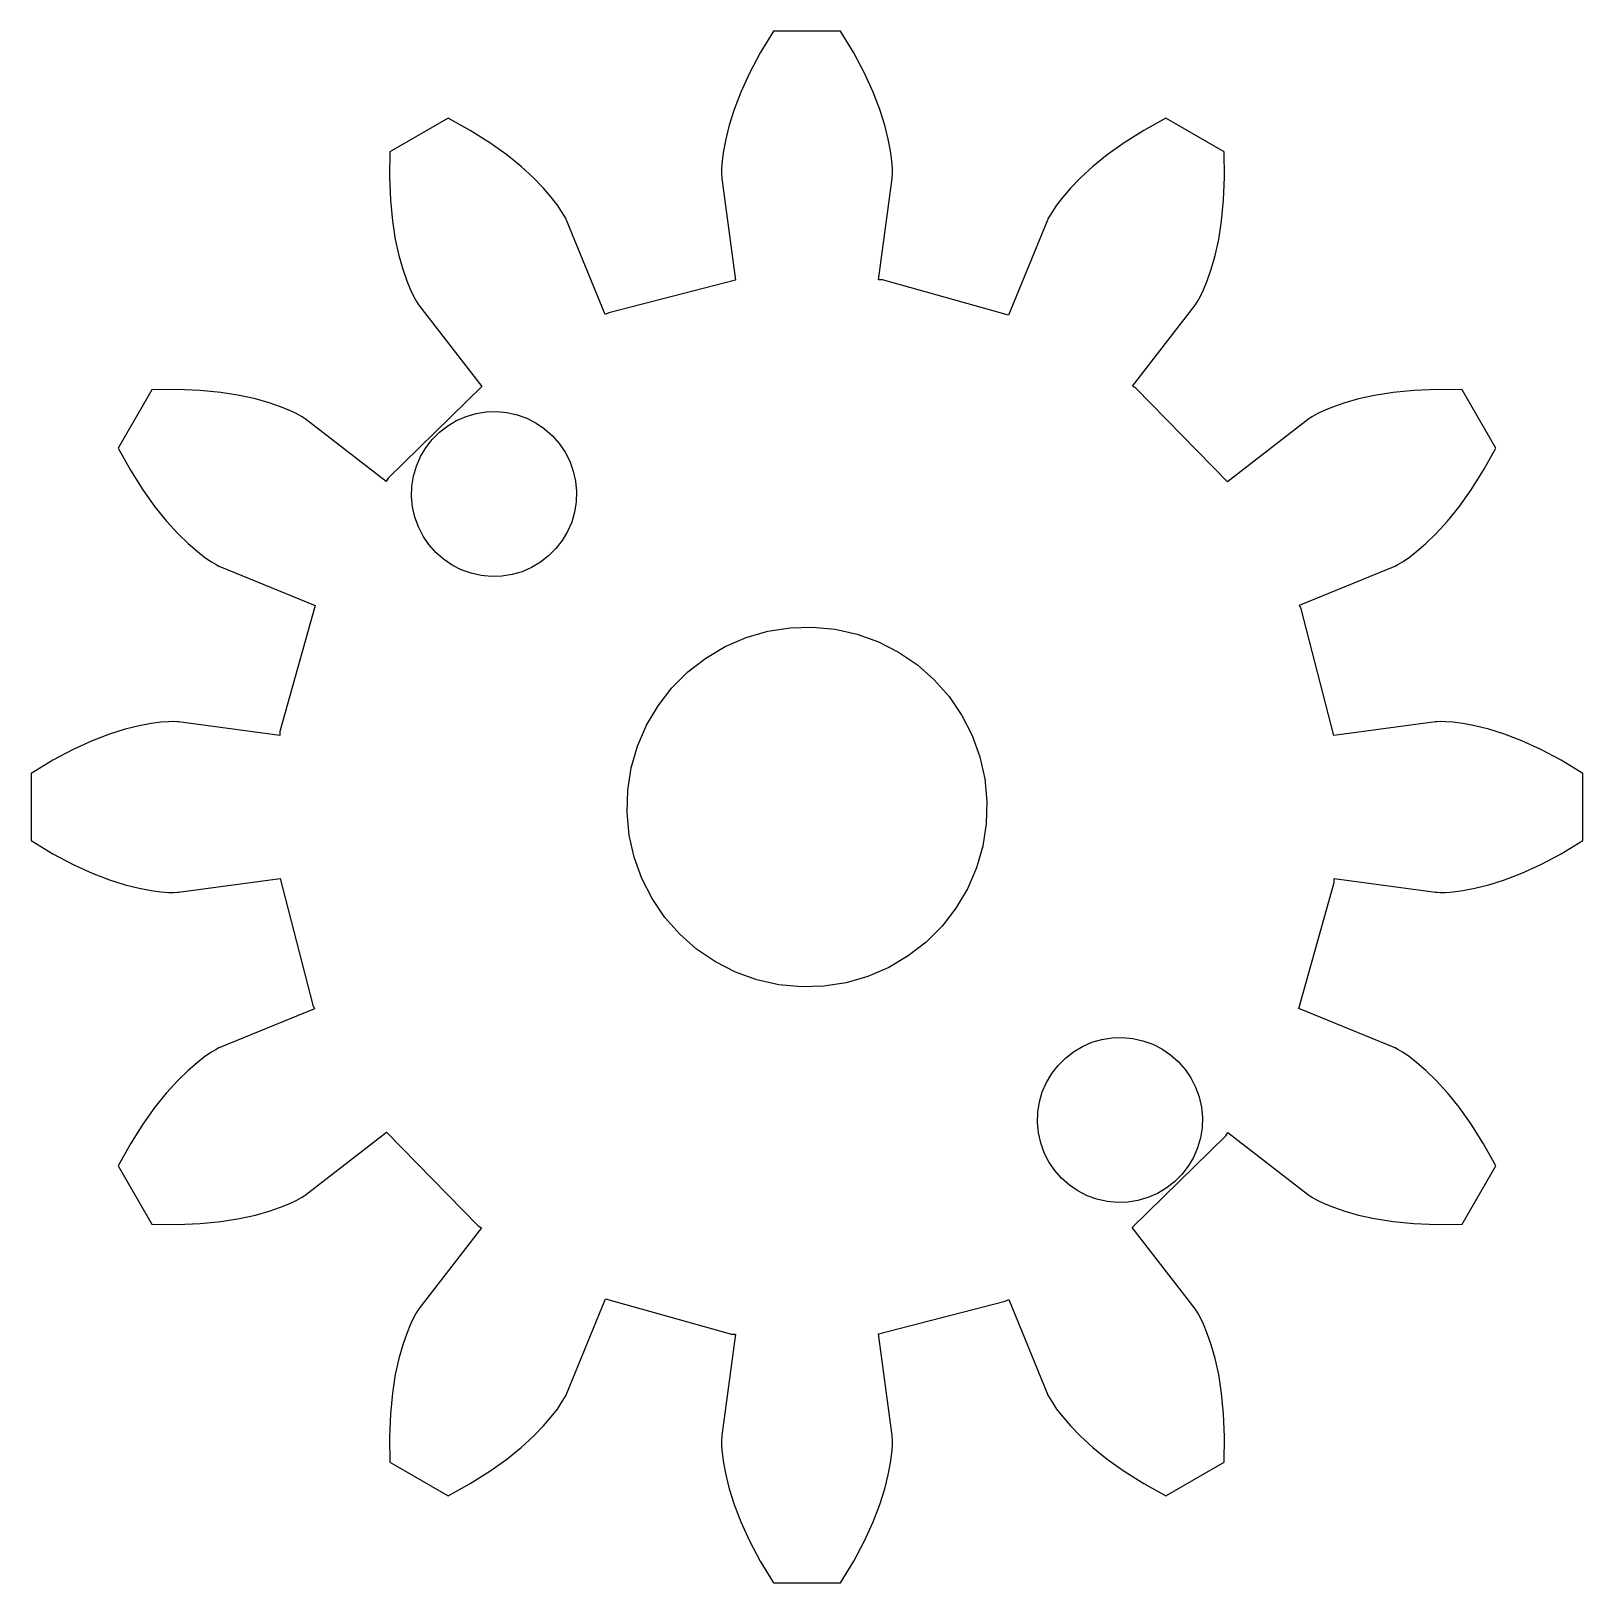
# Model space of a CAD drawing. Header units: metres. Extents: x -12.9 to 12.9, y 97.1 to 122.9.
import ezdxf

# ---------------------------------------------------------------- set-up
doc = ezdxf.new("R2010")
doc.units = ezdxf.units.M

msp = doc.modelspace()

# ---------------------------------------------------------------- linework, layer by layer
for p, q in [((-0.560349, 122.931), (-0.777863, 122.57)), ((0.560349, 122.931), (-0.560349, 122.931)), ((0.777863, 122.57), (0.560349, 122.931)), ((-0.777863, 122.57), (-0.956772, 122.23)), ((0.956772, 122.23), (0.777863, 122.57)), ((-0.956772, 122.23), (-1.10025, 121.913)), ((1.10025, 121.913), (0.956772, 122.23)), ((-1.10025, 121.913), (-1.21175, 121.622)), ((1.21175, 121.622), (1.10025, 121.913)), ((-1.21175, 121.622), (-1.29488, 121.36)), ((1.29488, 121.36), (1.21175, 121.622)), ((-5.98015, 121.479), (-6.95071, 120.918)), ((-5.61143, 121.275), (-5.98015, 121.479)), ((-1.29488, 121.36), (-1.35347, 121.13)), ((1.35347, 121.13), (1.29488, 121.36)), ((5.98015, 121.479), (5.61143, 121.275)), ((6.95071, 120.918), (5.98015, 121.479)), ((-5.28629, 121.07), (-5.61143, 121.275)), ((-5.00352, 120.867), (-5.28629, 121.07)), ((-1.35347, 121.13), (-1.39151, 120.932)), ((1.39151, 120.932), (1.35347, 121.13)), ((5.28629, 121.07), (5.00352, 120.867)), ((5.61143, 121.275), (5.28629, 121.07)), ((-6.95071, 120.918), (-6.95874, 120.497)), ((-4.76164, 120.671), (-5.00352, 120.867)), ((-1.39151, 120.932), (-1.41309, 120.768)), ((1.41309, 120.768), (1.39151, 120.932)), ((5.00352, 120.867), (4.76164, 120.671)), ((6.95874, 120.497), (6.95071, 120.918)), ((-4.55873, 120.486), (-4.76164, 120.671)), ((-1.42239, 120.64), (-1.42372, 120.549)), ((-1.42372, 120.549), (-1.42134, 120.494)), ((-1.41309, 120.768), (-1.42239, 120.64)), ((1.42239, 120.64), (1.41309, 120.768)), ((1.42134, 120.494), (1.42372, 120.549)), ((1.42372, 120.549), (1.42239, 120.64)), ((4.76164, 120.671), (4.55873, 120.486)), ((-6.95874, 120.497), (-6.94347, 120.113)), ((-4.39262, 120.315), (-4.55873, 120.486)), ((-4.26077, 120.163), (-4.39262, 120.315)), ((-1.42134, 120.494), (-1.4196, 120.476)), ((-1.4196, 120.476), (-1.18958, 118.778)), ((1.19066, 118.786), (1.4196, 120.476)), ((1.4196, 120.476), (1.42134, 120.494)), ((4.39262, 120.315), (4.26077, 120.163)), ((4.55873, 120.486), (4.39262, 120.315)), ((6.94347, 120.113), (6.95874, 120.497)), ((-6.94347, 120.113), (-6.90923, 119.767)), ((-4.16039, 120.032), (-4.26077, 120.163)), ((-4.08839, 119.926), (-4.16039, 120.032)), ((4.16039, 120.032), (4.08839, 119.926)), ((4.26077, 120.163), (4.16039, 120.032)), ((6.90923, 119.767), (6.94347, 120.113)), ((-6.90923, 119.767), (-6.86044, 119.459)), ((-4.04146, 119.847), (-4.08839, 119.926)), ((-4.01608, 119.799), (-4.04146, 119.847)), ((-4.00847, 119.782), (-4.01608, 119.799)), ((-3.36203, 118.205), (-4.00847, 119.782)), ((4.00847, 119.782), (3.35896, 118.197)), ((4.01608, 119.799), (4.00847, 119.782)), ((4.04146, 119.847), (4.01608, 119.799)), ((4.08839, 119.926), (4.04146, 119.847)), ((6.86044, 119.459), (6.90923, 119.767)), ((-6.86044, 119.459), (-6.80153, 119.191)), ((6.80153, 119.191), (6.86044, 119.459)), ((-6.80153, 119.191), (-6.73689, 118.962)), ((6.73689, 118.962), (6.80153, 119.191)), ((-6.73689, 118.962), (-6.67093, 118.771)), ((-6.67093, 118.771), (-6.60791, 118.619)), ((-1.18958, 118.778), (-3.30499, 118.237)), ((1.2561, 118.786), (1.19066, 118.786)), ((3.35896, 118.197), (1.2561, 118.786)), ((6.60791, 118.619), (6.67093, 118.771)), ((6.67093, 118.771), (6.73689, 118.962)), ((-6.60791, 118.619), (-6.55205, 118.504)), ((-6.55205, 118.504), (-6.50743, 118.424)), ((6.50743, 118.424), (6.55205, 118.504)), ((6.55205, 118.504), (6.60791, 118.619)), ((-6.50743, 118.424), (-6.47792, 118.377)), ((-6.47792, 118.377), (-6.4673, 118.362)), ((-6.4673, 118.362), (-5.41939, 117.007)), ((-3.30499, 118.237), (-3.36203, 118.205)), ((5.42435, 117.014), (6.4673, 118.362)), ((6.4673, 118.362), (6.47792, 118.377)), ((6.47792, 118.377), (6.50743, 118.424)), ((-10.9183, 116.951), (-11.4786, 115.98)), ((-10.4972, 116.959), (-10.9183, 116.951)), ((-10.1129, 116.943), (-10.4972, 116.959)), ((-9.76663, 116.909), (-10.1129, 116.943)), ((-9.45915, 116.86), (-9.76663, 116.909)), ((-5.41939, 117.007), (-6.98055, 115.481)), ((5.48065, 116.981), (5.42435, 117.014)), ((7.00749, 115.419), (5.48065, 116.981)), ((9.76663, 116.909), (9.45915, 116.86)), ((10.1129, 116.943), (9.76663, 116.909)), ((10.4972, 116.959), (10.1129, 116.943)), ((10.9183, 116.951), (10.4972, 116.959)), ((11.4786, 115.98), (10.9183, 116.951)), ((-9.19084, 116.802), (-9.45915, 116.86)), ((-8.96172, 116.737), (-9.19084, 116.802)), ((-8.77138, 116.671), (-8.96172, 116.737)), ((-8.61908, 116.608), (-8.77138, 116.671)), ((8.77138, 116.671), (8.61908, 116.608)), ((8.96172, 116.737), (8.77138, 116.671)), ((9.19084, 116.802), (8.96172, 116.737)), ((9.45915, 116.86), (9.19084, 116.802)), ((-8.50371, 116.552), (-8.61908, 116.608)), ((-8.42375, 116.507), (-8.50371, 116.552)), ((-8.37741, 116.478), (-8.42375, 116.507)), ((-8.36249, 116.467), (-8.37741, 116.478)), ((-7.0139, 115.424), (-8.36249, 116.467)), ((-5.98776, 116.352), (-5.83914, 116.44)), ((-5.83914, 116.44), (-5.68066, 116.509)), ((-5.68066, 116.509), (-5.51485, 116.557)), ((-5.51485, 116.557), (-5.3443, 116.584)), ((-5.3443, 116.584), (-5.17172, 116.589)), ((-5.17172, 116.589), (-4.9998, 116.573)), ((-4.9998, 116.573), (-4.8313, 116.535)), ((-4.8313, 116.535), (-4.66882, 116.477)), ((-4.66882, 116.477), (-4.51497, 116.398)), ((-4.51497, 116.398), (-4.37216, 116.301)), ((8.36249, 116.467), (7.00749, 115.419)), ((8.37741, 116.478), (8.36249, 116.467)), ((8.42375, 116.507), (8.37741, 116.478)), ((8.50371, 116.552), (8.42375, 116.507)), ((8.61908, 116.608), (8.50371, 116.552)), ((-6.35214, 115.988), (-6.24631, 116.124)), ((-6.24631, 116.124), (-6.12421, 116.246)), ((-6.12421, 116.246), (-5.98776, 116.352)), ((-4.37216, 116.301), (-4.24263, 116.187)), ((-4.24263, 116.187), (-4.12845, 116.058)), ((-11.4786, 115.98), (-11.275, 115.611)), ((-6.44003, 115.839), (-6.35214, 115.988)), ((-4.12845, 116.058), (-4.03139, 115.915)), ((-4.03139, 115.915), (-3.95299, 115.761)), ((11.275, 115.611), (11.4786, 115.98)), ((-11.275, 115.611), (-11.0697, 115.286)), ((-6.55679, 115.515), (-6.50862, 115.681)), ((-6.50862, 115.681), (-6.44003, 115.839)), ((-3.95299, 115.761), (-3.8945, 115.599)), ((11.0697, 115.286), (11.275, 115.611)), ((-6.98055, 115.481), (-7.0139, 115.424)), ((-6.5838, 115.344), (-6.55679, 115.515)), ((-3.8945, 115.599), (-3.85683, 115.43)), ((-3.85683, 115.43), (-3.84059, 115.258)), ((-11.0697, 115.286), (-10.8669, 115.004)), ((-6.58923, 115.172), (-6.5838, 115.344)), ((-6.57298, 115), (-6.58923, 115.172)), ((-3.84601, 115.086), (-3.87302, 114.915)), ((-3.84059, 115.258), (-3.84601, 115.086)), ((10.8669, 115.004), (11.0697, 115.286)), ((-10.8669, 115.004), (-10.6709, 114.762)), ((-6.53531, 114.831), (-6.57298, 115)), ((-6.47682, 114.669), (-6.53531, 114.831)), ((-3.87302, 114.915), (-3.92119, 114.749)), ((10.6709, 114.762), (10.8669, 115.004)), ((-10.6709, 114.762), (-10.4857, 114.559)), ((-6.39842, 114.515), (-6.47682, 114.669)), ((-3.98978, 114.591), (-4.07767, 114.442)), ((-3.92119, 114.749), (-3.98978, 114.591)), ((10.4857, 114.559), (10.6709, 114.762)), ((-10.4857, 114.559), (-10.3152, 114.393)), ((-10.3152, 114.393), (-10.1629, 114.261)), ((-6.30136, 114.372), (-6.39842, 114.515)), ((-6.18718, 114.243), (-6.30136, 114.372)), ((-4.07767, 114.442), (-4.1835, 114.306)), ((10.1629, 114.261), (10.3152, 114.393)), ((10.3152, 114.393), (10.4857, 114.559)), ((-10.1629, 114.261), (-10.0322, 114.16)), ((-10.0322, 114.16), (-9.9261, 114.088)), ((-9.9261, 114.088), (-9.84747, 114.041)), ((-6.05765, 114.128), (-6.18718, 114.243)), ((-5.91484, 114.031), (-6.05765, 114.128)), ((-4.44205, 114.078), (-4.59067, 113.99)), ((-4.3056, 114.184), (-4.44205, 114.078)), ((-4.1835, 114.306), (-4.3056, 114.184)), ((9.84747, 114.041), (9.9261, 114.088)), ((9.9261, 114.088), (10.0322, 114.16)), ((10.0322, 114.16), (10.1629, 114.261)), ((-9.84747, 114.041), (-9.79875, 114.016)), ((-9.79875, 114.016), (-9.78209, 114.008)), ((-9.78209, 114.008), (-8.19707, 113.359)), ((-5.76099, 113.953), (-5.91484, 114.031)), ((-5.59851, 113.895), (-5.76099, 113.953)), ((-5.43001, 113.857), (-5.59851, 113.895)), ((-5.2581, 113.841), (-5.43001, 113.857)), ((-5.08551, 113.846), (-5.2581, 113.841)), ((-4.91496, 113.873), (-5.08551, 113.846)), ((-4.74915, 113.921), (-4.91496, 113.873)), ((-4.59067, 113.99), (-4.74915, 113.921)), ((8.20456, 113.362), (9.78209, 114.008)), ((9.78209, 114.008), (9.79875, 114.016)), ((9.79875, 114.016), (9.84747, 114.041)), ((-8.19707, 113.359), (-8.78564, 111.256)), ((8.23665, 113.305), (8.20456, 113.362)), ((8.77835, 111.19), (8.23665, 113.305)), ((-1.36197, 112.673), (-1.0162, 112.823)), ((-1.0162, 112.823), (-0.654419, 112.928)), ((-0.654419, 112.928), (-0.282318, 112.987)), ((-0.282318, 112.987), (0.094223, 112.999)), ((0.094223, 112.999), (0.469299, 112.963)), ((0.469299, 112.963), (0.83696, 112.881)), ((0.83696, 112.881), (1.19144, 112.753)), ((-1.68625, 112.481), (-1.36197, 112.673)), ((1.19144, 112.753), (1.52711, 112.582)), ((1.52711, 112.582), (1.83871, 112.37)), ((-2.25032, 111.984), (-1.98393, 112.25)), ((-1.98393, 112.25), (-1.68625, 112.481)), ((1.83871, 112.37), (2.12131, 112.121)), ((-2.48123, 111.686), (-2.25032, 111.984)), ((2.12131, 112.121), (2.37045, 111.839)), ((2.37045, 111.839), (2.58221, 111.527)), ((-2.673, 111.362), (-2.48123, 111.686)), ((2.58221, 111.527), (2.75325, 111.191)), ((-11.6221, 111.212), (-11.9128, 111.1)), ((-11.3603, 111.295), (-11.6221, 111.212)), ((-11.1295, 111.353), (-11.3603, 111.295)), ((-10.9317, 111.392), (-11.1295, 111.353)), ((-10.7683, 111.413), (-10.9317, 111.392)), ((-10.6405, 111.422), (-10.7683, 111.413)), ((-10.5489, 111.424), (-10.6405, 111.422)), ((-10.494, 111.421), (-10.5489, 111.424)), ((-10.4758, 111.42), (-10.494, 111.421)), ((-8.78638, 111.191), (-10.4758, 111.42)), ((-8.78564, 111.256), (-8.78638, 111.191)), ((-2.82263, 111.016), (-2.673, 111.362)), ((10.4758, 111.42), (8.77835, 111.19)), ((10.494, 111.421), (10.4758, 111.42)), ((10.5489, 111.424), (10.494, 111.421)), ((10.6405, 111.422), (10.5489, 111.424)), ((10.7683, 111.413), (10.6405, 111.422)), ((10.9317, 111.392), (10.7683, 111.413)), ((11.1295, 111.353), (10.9317, 111.392)), ((11.3603, 111.295), (11.1295, 111.353)), ((11.6221, 111.212), (11.3603, 111.295)), ((11.9128, 111.1), (11.6221, 111.212)), ((-12.2298, 110.957), (-12.5702, 110.778)), ((-11.9128, 111.1), (-12.2298, 110.957)), ((-2.92773, 110.654), (-2.82263, 111.016)), ((2.75325, 111.191), (2.88087, 110.837)), ((12.2298, 110.957), (11.9128, 111.1)), ((12.5702, 110.778), (12.2298, 110.957)), ((-12.5702, 110.778), (-12.9309, 110.56)), ((2.88087, 110.837), (2.96306, 110.469)), ((12.9309, 110.56), (12.5702, 110.778)), ((-12.9309, 110.56), (-12.9309, 109.44)), ((-2.98668, 110.282), (-2.92773, 110.654)), ((2.96306, 110.469), (2.9985, 110.094)), ((12.9309, 109.44), (12.9309, 110.56)), ((-2.9985, 109.906), (-2.98668, 110.282)), ((2.9985, 110.094), (2.98668, 109.718)), ((-2.96306, 109.531), (-2.9985, 109.906)), ((2.98668, 109.718), (2.92773, 109.346)), ((-12.9309, 109.44), (-12.5702, 109.222)), ((-2.88087, 109.163), (-2.96306, 109.531)), ((12.5702, 109.222), (12.9309, 109.44)), ((-12.5702, 109.222), (-12.2298, 109.043)), ((-2.75325, 108.809), (-2.88087, 109.163)), ((2.92773, 109.346), (2.82263, 108.984)), ((12.2298, 109.043), (12.5702, 109.222)), ((-12.2298, 109.043), (-11.9128, 108.9)), ((-11.9128, 108.9), (-11.6221, 108.788)), ((2.82263, 108.984), (2.673, 108.638)), ((11.6221, 108.788), (11.9128, 108.9)), ((11.9128, 108.9), (12.2298, 109.043)), ((-11.6221, 108.788), (-11.3603, 108.705)), ((-11.3603, 108.705), (-11.1295, 108.647)), ((-11.1295, 108.647), (-10.9317, 108.608)), ((-10.4758, 108.58), (-8.77835, 108.81)), ((-8.77835, 108.81), (-8.23665, 106.695)), ((-2.58221, 108.473), (-2.75325, 108.809)), ((2.673, 108.638), (2.48123, 108.314)), ((8.19707, 106.641), (8.78564, 108.744)), ((8.78564, 108.744), (8.78638, 108.809)), ((8.78638, 108.809), (10.4758, 108.58)), ((10.9317, 108.608), (11.1295, 108.647)), ((11.1295, 108.647), (11.3603, 108.705)), ((11.3603, 108.705), (11.6221, 108.788)), ((-10.9317, 108.608), (-10.7683, 108.587)), ((-10.7683, 108.587), (-10.6405, 108.578)), ((-10.6405, 108.578), (-10.5489, 108.576)), ((-10.5489, 108.576), (-10.494, 108.579)), ((-10.494, 108.579), (-10.4758, 108.58)), ((-2.37045, 108.161), (-2.58221, 108.473)), ((10.4758, 108.58), (10.494, 108.579)), ((10.494, 108.579), (10.5489, 108.576)), ((10.5489, 108.576), (10.6405, 108.578)), ((10.6405, 108.578), (10.7683, 108.587)), ((10.7683, 108.587), (10.9317, 108.608)), ((-2.12131, 107.879), (-2.37045, 108.161)), ((2.48123, 108.314), (2.25032, 108.016)), ((-1.83871, 107.63), (-2.12131, 107.879)), ((2.25032, 108.016), (1.98393, 107.75)), ((-1.52711, 107.418), (-1.83871, 107.63)), ((1.98393, 107.75), (1.68625, 107.519)), ((-1.19144, 107.247), (-1.52711, 107.418)), ((1.36197, 107.327), (1.0162, 107.177)), ((1.68625, 107.519), (1.36197, 107.327)), ((-0.83696, 107.119), (-1.19144, 107.247)), ((-0.469299, 107.037), (-0.83696, 107.119)), ((0.654419, 107.072), (0.282318, 107.013)), ((1.0162, 107.177), (0.654419, 107.072)), ((-0.094223, 107.001), (-0.469299, 107.037)), ((0.282318, 107.013), (-0.094223, 107.001)), ((-8.20456, 106.638), (-9.78209, 105.992)), ((-8.23665, 106.695), (-8.20456, 106.638)), ((9.78209, 105.992), (8.19707, 106.641)), ((4.59067, 106.01), (4.74915, 106.079)), ((4.74915, 106.079), (4.91496, 106.127)), ((4.91496, 106.127), (5.08551, 106.154)), ((5.08551, 106.154), (5.2581, 106.159)), ((5.2581, 106.159), (5.43001, 106.143)), ((5.43001, 106.143), (5.59851, 106.105)), ((5.59851, 106.105), (5.76099, 106.047)), ((5.76099, 106.047), (5.91484, 105.969)), ((-10.0322, 105.84), (-10.1629, 105.739)), ((-9.9261, 105.912), (-10.0322, 105.84)), ((-9.84747, 105.959), (-9.9261, 105.912)), ((-9.79875, 105.984), (-9.84747, 105.959)), ((-9.78209, 105.992), (-9.79875, 105.984)), ((4.1835, 105.694), (4.3056, 105.816)), ((4.3056, 105.816), (4.44205, 105.922)), ((4.44205, 105.922), (4.59067, 106.01)), ((5.91484, 105.969), (6.05765, 105.872)), ((6.05765, 105.872), (6.18718, 105.757)), ((9.79875, 105.984), (9.78209, 105.992)), ((9.84747, 105.959), (9.79875, 105.984)), ((9.9261, 105.912), (9.84747, 105.959)), ((10.0322, 105.84), (9.9261, 105.912)), ((10.1629, 105.739), (10.0322, 105.84)), ((-10.3152, 105.607), (-10.4857, 105.441)), ((-10.1629, 105.739), (-10.3152, 105.607)), ((3.98978, 105.409), (4.07767, 105.558)), ((4.07767, 105.558), (4.1835, 105.694)), ((6.18718, 105.757), (6.30136, 105.628)), ((6.30136, 105.628), (6.39842, 105.485)), ((10.3152, 105.607), (10.1629, 105.739)), ((10.4857, 105.441), (10.3152, 105.607)), ((-10.4857, 105.441), (-10.6709, 105.238)), ((3.92119, 105.251), (3.98978, 105.409)), ((6.39842, 105.485), (6.47682, 105.331)), ((6.47682, 105.331), (6.53531, 105.169)), ((10.6709, 105.238), (10.4857, 105.441)), ((-10.6709, 105.238), (-10.8669, 104.996)), ((3.84601, 104.914), (3.87302, 105.085)), ((3.87302, 105.085), (3.92119, 105.251)), ((6.53531, 105.169), (6.57298, 105)), ((6.57298, 105), (6.58923, 104.828)), ((10.8669, 104.996), (10.6709, 105.238)), ((-10.8669, 104.996), (-11.0697, 104.714)), ((3.84059, 104.742), (3.84601, 104.914)), ((3.85683, 104.57), (3.84059, 104.742)), ((6.58923, 104.828), (6.5838, 104.656)), ((11.0697, 104.714), (10.8669, 104.996)), ((-11.0697, 104.714), (-11.275, 104.389)), ((-8.36249, 103.533), (-7.00749, 104.581)), ((-7.00749, 104.581), (-5.48065, 103.019)), ((3.8945, 104.401), (3.85683, 104.57)), ((5.41939, 102.993), (6.98055, 104.519)), ((6.55679, 104.485), (6.50862, 104.319)), ((6.5838, 104.656), (6.55679, 104.485)), ((6.98055, 104.519), (7.0139, 104.576)), ((7.0139, 104.576), (8.36249, 103.533)), ((11.275, 104.389), (11.0697, 104.714)), ((-11.275, 104.389), (-11.4786, 104.02)), ((3.95299, 104.239), (3.8945, 104.401)), ((4.03139, 104.085), (3.95299, 104.239)), ((6.50862, 104.319), (6.44003, 104.161)), ((11.4786, 104.02), (11.275, 104.389)), ((-11.4786, 104.02), (-10.9183, 103.049)), ((4.12845, 103.942), (4.03139, 104.085)), ((6.35214, 104.012), (6.24631, 103.876)), ((6.44003, 104.161), (6.35214, 104.012)), ((10.9183, 103.049), (11.4786, 104.02)), ((4.24263, 103.813), (4.12845, 103.942)), ((4.37216, 103.699), (4.24263, 103.813)), ((6.12421, 103.754), (5.98776, 103.648)), ((6.24631, 103.876), (6.12421, 103.754)), ((-8.61908, 103.392), (-8.50371, 103.448)), ((-8.50371, 103.448), (-8.42375, 103.493)), ((-8.42375, 103.493), (-8.37741, 103.522)), ((-8.37741, 103.522), (-8.36249, 103.533)), ((4.51497, 103.602), (4.37216, 103.699)), ((4.66882, 103.523), (4.51497, 103.602)), ((4.8313, 103.465), (4.66882, 103.523)), ((4.9998, 103.427), (4.8313, 103.465)), ((5.68066, 103.491), (5.51485, 103.443)), ((5.83914, 103.56), (5.68066, 103.491)), ((5.98776, 103.648), (5.83914, 103.56)), ((8.36249, 103.533), (8.37741, 103.522)), ((8.37741, 103.522), (8.42375, 103.493)), ((8.42375, 103.493), (8.50371, 103.448)), ((8.50371, 103.448), (8.61908, 103.392)), ((-9.45915, 103.14), (-9.19084, 103.198)), ((-9.19084, 103.198), (-8.96172, 103.263)), ((-8.96172, 103.263), (-8.77138, 103.329)), ((-8.77138, 103.329), (-8.61908, 103.392)), ((5.17172, 103.411), (4.9998, 103.427)), ((5.3443, 103.416), (5.17172, 103.411)), ((5.51485, 103.443), (5.3443, 103.416)), ((8.61908, 103.392), (8.77138, 103.329)), ((8.77138, 103.329), (8.96172, 103.263)), ((8.96172, 103.263), (9.19084, 103.198)), ((9.19084, 103.198), (9.45915, 103.14)), ((-10.9183, 103.049), (-10.4972, 103.041)), ((-10.4972, 103.041), (-10.1129, 103.057)), ((-10.1129, 103.057), (-9.76663, 103.091)), ((-9.76663, 103.091), (-9.45915, 103.14)), ((-5.42435, 102.986), (-6.4673, 101.638)), ((-5.48065, 103.019), (-5.42435, 102.986)), ((6.4673, 101.638), (5.41939, 102.993)), ((9.45915, 103.14), (9.76663, 103.091)), ((9.76663, 103.091), (10.1129, 103.057)), ((10.1129, 103.057), (10.4972, 103.041)), ((10.4972, 103.041), (10.9183, 103.049)), ((-6.4673, 101.638), (-6.47792, 101.623)), ((-4.00847, 100.218), (-3.35896, 101.803)), ((-3.35896, 101.803), (-1.2561, 101.214)), ((1.18958, 101.222), (3.30499, 101.763)), ((3.30499, 101.763), (3.36203, 101.795)), ((3.36203, 101.795), (4.00847, 100.218)), ((6.47792, 101.623), (6.4673, 101.638)), ((-6.60791, 101.381), (-6.67093, 101.229)), ((-6.55205, 101.496), (-6.60791, 101.381)), ((-6.50743, 101.576), (-6.55205, 101.496)), ((-6.47792, 101.623), (-6.50743, 101.576)), ((6.50743, 101.576), (6.47792, 101.623)), ((6.55205, 101.496), (6.50743, 101.576)), ((6.60791, 101.381), (6.55205, 101.496)), ((6.67093, 101.229), (6.60791, 101.381)), ((-6.67093, 101.229), (-6.73689, 101.038)), ((-1.19066, 101.214), (-1.4196, 99.5242)), ((-1.2561, 101.214), (-1.19066, 101.214)), ((1.4196, 99.5242), (1.18958, 101.222)), ((6.73689, 101.038), (6.67093, 101.229)), ((-6.73689, 101.038), (-6.80153, 100.809)), ((6.80153, 100.809), (6.73689, 101.038)), ((-6.80153, 100.809), (-6.86044, 100.541)), ((6.86044, 100.541), (6.80153, 100.809)), ((-6.86044, 100.541), (-6.90923, 100.233)), ((6.90923, 100.233), (6.86044, 100.541)), ((-6.90923, 100.233), (-6.94347, 99.8871)), ((-4.08839, 100.074), (-4.04146, 100.153)), ((-4.04146, 100.153), (-4.01608, 100.201)), ((-4.01608, 100.201), (-4.00847, 100.218)), ((4.00847, 100.218), (4.01608, 100.201)), ((4.01608, 100.201), (4.04146, 100.153)), ((4.04146, 100.153), (4.08839, 100.074)), ((6.94347, 99.8871), (6.90923, 100.233)), ((-6.94347, 99.8871), (-6.95874, 99.5028)), ((-4.39262, 99.6848), (-4.26077, 99.8371)), ((-4.26077, 99.8371), (-4.16039, 99.9678)), ((-4.16039, 99.9678), (-4.08839, 100.074)), ((4.08839, 100.074), (4.16039, 99.9678)), ((4.16039, 99.9678), (4.26077, 99.8371)), ((4.26077, 99.8371), (4.39262, 99.6848)), ((6.95874, 99.5028), (6.94347, 99.8871)), ((-4.55873, 99.5143), (-4.39262, 99.6848)), ((4.39262, 99.6848), (4.55873, 99.5143)), ((-6.95874, 99.5028), (-6.95071, 99.0817)), ((-5.00352, 99.1331), (-4.76164, 99.3291)), ((-4.76164, 99.3291), (-4.55873, 99.5143)), ((-1.42134, 99.506), (-1.42372, 99.4511)), ((-1.42372, 99.4511), (-1.42239, 99.3595)), ((-1.42239, 99.3595), (-1.41309, 99.2317)), ((-1.4196, 99.5242), (-1.42134, 99.506)), ((1.41309, 99.2317), (1.42239, 99.3595)), ((1.42134, 99.506), (1.4196, 99.5242)), ((1.42372, 99.4511), (1.42134, 99.506)), ((1.42239, 99.3595), (1.42372, 99.4511)), ((4.55873, 99.5143), (4.76164, 99.3291)), ((4.76164, 99.3291), (5.00352, 99.1331)), ((6.95071, 99.0817), (6.95874, 99.5028)), ((-6.95071, 99.0817), (-5.98015, 98.5214)), ((-5.28629, 98.9303), (-5.00352, 99.1331)), ((-1.41309, 99.2317), (-1.39151, 99.0683)), ((-1.39151, 99.0683), (-1.35347, 98.8705)), ((1.35347, 98.8705), (1.39151, 99.0683)), ((1.39151, 99.0683), (1.41309, 99.2317)), ((5.00352, 99.1331), (5.28629, 98.9303)), ((5.98015, 98.5214), (6.95071, 99.0817)), ((-5.61143, 98.725), (-5.28629, 98.9303)), ((-1.35347, 98.8705), (-1.29488, 98.6397)), ((1.29488, 98.6397), (1.35347, 98.8705)), ((5.28629, 98.9303), (5.61143, 98.725)), ((-5.98015, 98.5214), (-5.61143, 98.725)), ((-1.29488, 98.6397), (-1.21175, 98.3779)), ((1.21175, 98.3779), (1.29488, 98.6397)), ((5.61143, 98.725), (5.98015, 98.5214)), ((-1.21175, 98.3779), (-1.10025, 98.0872)), ((1.10025, 98.0872), (1.21175, 98.3779)), ((-1.10025, 98.0872), (-0.956772, 97.7702)), ((0.956772, 97.7702), (1.10025, 98.0872)), ((-0.956772, 97.7702), (-0.777863, 97.4298)), ((0.777863, 97.4298), (0.956772, 97.7702)), ((-0.777863, 97.4298), (-0.560349, 97.0691)), ((0.560349, 97.0691), (0.777863, 97.4298)), ((-0.560349, 97.0691), (0.560349, 97.0691))]:
    msp.add_line(p, q)

doc.saveas('drawing.dxf')
